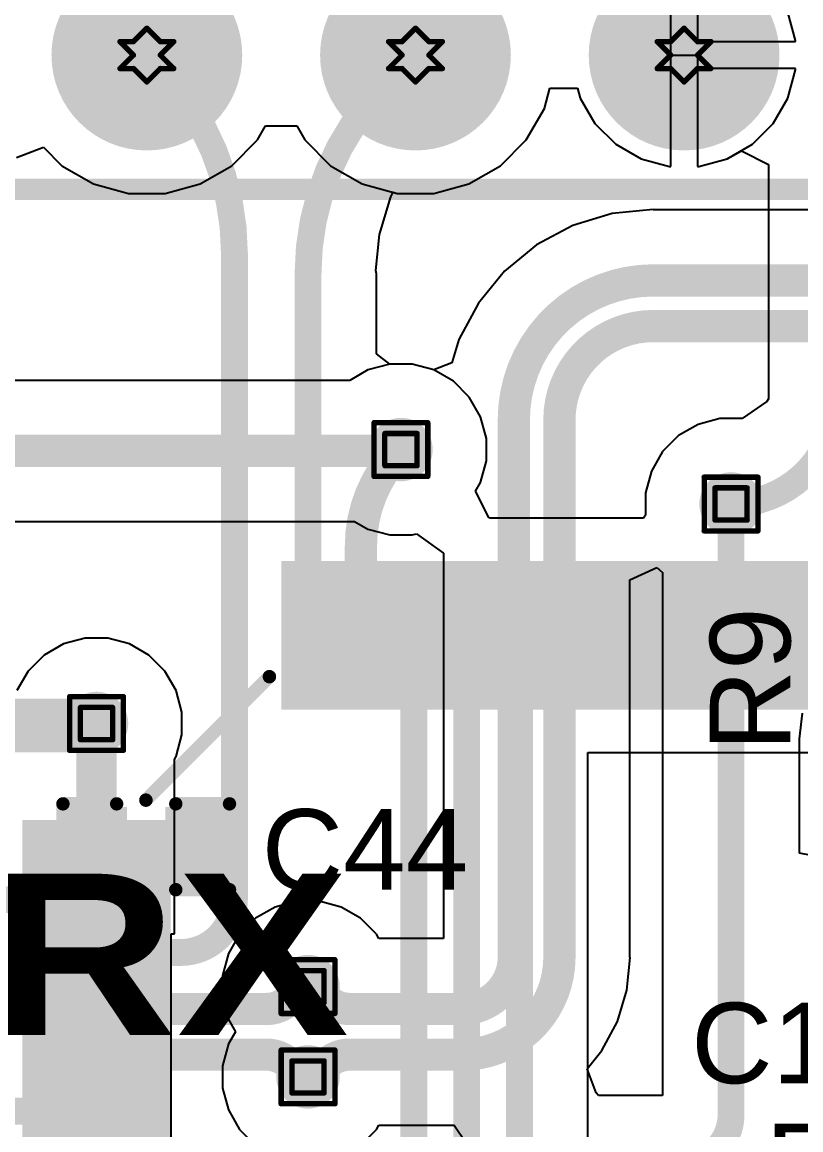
# Model space of a CAD drawing. Header units: inches. Extents: x 0 to 386, y 0 to 148.
# Drawn here: x 112.55 to 119.91, y 59.83 to 70.31 of the extents above; entities that cross this region are included whole.
import ezdxf

# ---------------------------------------------------------------- set-up
doc = ezdxf.new("R2010")
doc.units = ezdxf.units.IN
for name, color, linetype in [('Bottom Layer', 5, 'Continuous'), ('Bottom Overlay', 54, 'Continuous'), ('Bottom Paste', 16, 'Continuous'), ('Bottom Solder', 6, 'Continuous'), ('Drill Drawing', 1, 'Continuous'), ('Multi-Layer', 9, 'Continuous'), ('Pad Holes', 156, 'Continuous'), ('Top Layer', 1, 'Continuous'), ('Top Overlay', 2, 'Continuous'), ('Top Paste', 8, 'Continuous'), ('Top Solder', 216, 'Continuous'), ('Via Holes', 16, 'Continuous')]:
    doc.layers.add(name, color=color, linetype=linetype)
doc.styles.add('Arial', font='', dxfattribs={"height": 0.2})
doc.styles.add('Arial Black_Bold', font='', dxfattribs={"height": 0.2})
doc.styles.get('Arial').set_extended_font_data('Arial')
doc.styles.get('Arial Black_Bold').set_extended_font_data('Arial Black', bold=True)

# ---------------------------------------------------------------- blocks, each defined once
blk = doc.blocks.new('____0402_36')
at = {"layer": 'Top Layer'}
for points in [[(-0.699, -0.318), (-0.699, 0.318), (-0.241, 0.318), (-0.241, -0.318)], [(0.241, -0.318), (0.241, 0.318), (0.699, 0.318), (0.699, -0.318)]]:
    blk.add_hatch(color=1, dxfattribs=at).paths.add_polyline_path(points)
at = {"layer": 'Top Paste'}
for points in [[(-0.699, -0.318), (-0.699, 0.318), (-0.241, 0.318), (-0.241, -0.318)], [(0.241, -0.318), (0.241, 0.318), (0.699, 0.318), (0.699, -0.318)]]:
    blk.add_hatch(color=8, dxfattribs=at).paths.add_polyline_path(points)
at = {"layer": 'Top Solder'}
for points in [[(-0.758, -0.377), (-0.758, 0.377), (-0.181, 0.377), (-0.181, -0.377)], [(0.181, -0.377), (0.181, 0.377), (0.759, 0.377), (0.759, -0.377)]]:
    blk.add_hatch(color=216, dxfattribs=at).paths.add_polyline_path(points)
at = {"layer": 'Top Overlay', "const_width": 0.127}
for points in [[(-0.787, 0.406), (-0.279, 0.406)], [(-0.787, -0.406), (-0.787, 0.406)], [(0.279, 0.406), (0.787, 0.406)], [(0.787, -0.406), (0.787, 0.406)], [(-0.787, -0.406), (-0.279, -0.406)], [(0.279, -0.406), (0.787, -0.406)]]:
    blk.add_lwpolyline(points, dxfattribs=at)
at = {"layer": 'Top Overlay', "const_width": 0.0635}
for points in [[(-0.819, 0.406, 1), (-0.756, 0.406, 1)], [(-0.819, 0.406, 1), (-0.756, 0.406, 1)], [(-0.311, 0.406, 1), (-0.248, 0.406, 1)], [(0.248, 0.406, 1), (0.311, 0.406, 1)], [(0.756, 0.406, 1), (0.819, 0.406, 1)], [(0.756, 0.406, 1), (0.819, 0.406, 1)], [(-0.819, -0.406, 1), (-0.756, -0.406, 1)], [(-0.819, -0.406, 1), (-0.756, -0.406, 1)], [(-0.311, -0.406, 1), (-0.248, -0.406, 1)], [(0.248, -0.406, 1), (0.311, -0.406, 1)], [(0.756, -0.406, 1), (0.819, -0.406, 1)], [(0.756, -0.406, 1), (0.819, -0.406, 1)]]:
    blk.add_lwpolyline(points, format="xyb", close=True, dxfattribs=at)
blk = doc.blocks.new('64_LQFP__10_10__B_39')
at = {"layer": 'Bottom Layer'}
for points in [[(5.15, -1.1), (6.35, -1.1), (6.35, -1.4), (5.15, -1.4)], [(5.15, -1.6), (6.35, -1.6), (6.35, -1.9), (5.15, -1.9)], [(5.15, -2.1), (6.35, -2.1), (6.35, -2.4), (5.15, -2.4)], [(5.15, -2.6), (6.35, -2.6), (6.35, -2.9), (5.15, -2.9)], [(5.15, -3.1), (6.35, -3.1), (6.35, -3.4), (5.15, -3.4)], [(5.15, -3.6), (6.35, -3.6), (6.35, -3.9), (5.15, -3.9)], [(-0.9, -6.35), (-0.9, -5.15), (-0.6, -5.15), (-0.6, -6.35)], [(-0.4, -6.35), (-0.4, -5.15), (-0.1, -5.15), (-0.1, -6.35)], [(0.1, -6.35), (0.1, -5.15), (0.4, -5.15), (0.4, -6.35)], [(0.6, -6.35), (0.6, -5.15), (0.9, -5.15), (0.9, -6.35)], [(1.1, -6.35), (1.1, -5.15), (1.4, -5.15), (1.4, -6.35)], [(1.6, -6.35), (1.6, -5.15), (1.9, -5.15), (1.9, -6.35)], [(2.1, -6.35), (2.1, -5.15), (2.4, -5.15), (2.4, -6.35)], [(2.6, -6.35), (2.6, -5.15), (2.9, -5.15), (2.9, -6.35)], [(3.1, -6.35), (3.1, -5.15), (3.4, -5.15), (3.4, -6.35)], [(3.6, -6.35), (3.6, -5.15), (3.9, -5.15), (3.9, -6.35)]]:
    blk.add_hatch(color=5, dxfattribs=at).paths.add_polyline_path(points)
at = {"layer": 'Bottom Paste'}
for points in [[(5.15, -1.1), (6.35, -1.1), (6.35, -1.4), (5.15, -1.4)], [(5.15, -1.6), (6.35, -1.6), (6.35, -1.9), (5.15, -1.9)], [(5.15, -2.1), (6.35, -2.1), (6.35, -2.4), (5.15, -2.4)], [(5.15, -2.6), (6.35, -2.6), (6.35, -2.9), (5.15, -2.9)], [(5.15, -3.1), (6.35, -3.1), (6.35, -3.4), (5.15, -3.4)], [(5.15, -3.6), (6.35, -3.6), (6.35, -3.9), (5.15, -3.9)], [(-0.9, -6.35), (-0.9, -5.15), (-0.6, -5.15), (-0.6, -6.35)], [(-0.4, -6.35), (-0.4, -5.15), (-0.1, -5.15), (-0.1, -6.35)], [(0.1, -6.35), (0.1, -5.15), (0.4, -5.15), (0.4, -6.35)], [(0.6, -6.35), (0.6, -5.15), (0.9, -5.15), (0.9, -6.35)], [(1.1, -6.35), (1.1, -5.15), (1.4, -5.15), (1.4, -6.35)], [(1.6, -6.35), (1.6, -5.15), (1.9, -5.15), (1.9, -6.35)], [(2.1, -6.35), (2.1, -5.15), (2.4, -5.15), (2.4, -6.35)], [(2.6, -6.35), (2.6, -5.15), (2.9, -5.15), (2.9, -6.35)], [(3.1, -6.35), (3.1, -5.15), (3.4, -5.15), (3.4, -6.35)], [(3.6, -6.35), (3.6, -5.15), (3.9, -5.15), (3.9, -6.35)]]:
    blk.add_hatch(color=16, dxfattribs=at).paths.add_polyline_path(points)
at = {"layer": 'Bottom Solder'}
for points in [[(5.048, -0.998), (6.452, -0.998), (6.452, -1.502), (5.048, -1.502)], [(5.048, -1.498), (6.452, -1.498), (6.452, -2.002), (5.048, -2.002)], [(5.048, -1.998), (6.452, -1.998), (6.452, -2.502), (5.048, -2.502)], [(5.048, -2.498), (6.452, -2.498), (6.452, -3.002), (5.048, -3.002)], [(5.048, -2.998), (6.452, -2.998), (6.452, -3.502), (5.048, -3.502)], [(5.048, -3.498), (6.452, -3.498), (6.452, -4.002), (5.048, -4.002)], [(-1.002, -6.452), (-1.002, -5.048), (-0.498, -5.048), (-0.498, -6.452)], [(-0.502, -6.452), (-0.502, -5.048), (0.002, -5.048), (0.002, -6.452)], [(-0.002, -6.452), (-0.002, -5.048), (0.502, -5.048), (0.502, -6.452)], [(0.498, -6.452), (0.498, -5.048), (1.002, -5.048), (1.002, -6.452)], [(0.998, -6.452), (0.998, -5.048), (1.502, -5.048), (1.502, -6.452)], [(1.498, -6.452), (1.498, -5.048), (2.002, -5.048), (2.002, -6.452)], [(1.998, -6.452), (1.998, -5.048), (2.502, -5.048), (2.502, -6.452)], [(2.498, -6.452), (2.498, -5.048), (3.002, -5.048), (3.002, -6.452)], [(2.998, -6.452), (2.998, -5.048), (3.502, -5.048), (3.502, -6.452)], [(3.498, -6.452), (3.498, -5.048), (4.002, -5.048), (4.002, -6.452)]]:
    blk.add_hatch(color=6, dxfattribs=at).paths.add_polyline_path(points)
at = {"layer": 'Bottom Overlay', "const_width": 0.127}
blk.add_lwpolyline([(5.283, -4.191), (4.115, -5.359)], dxfattribs=at)
at = {"layer": 'Bottom Overlay', "const_width": 0.0635}
for points in [[(5.251, -4.191, 1), (5.315, -4.191, 1)], [(4.083, -5.359, 1), (4.147, -5.359, 1)]]:
    blk.add_lwpolyline(points, format="xyb", close=True, dxfattribs=at)
blk = doc.blocks.new('HDR1X4__77')
at = {"layer": 'Bottom Layer'}
blk.add_hatch(color=5, dxfattribs=at).paths.add_polyline_path([(-0.8, 0.8), (0.8, 0.8), (0.8, -0.8), (-0.8, -0.8)])
h = blk.add_hatch(color=5, dxfattribs=at)
edge = h.paths.add_edge_path()
edge.add_arc((2.54, 0), 0.8, 0, 360)
h = blk.add_hatch(color=5, dxfattribs=at)
edge = h.paths.add_edge_path()
edge.add_arc((5.08, 0), 0.8, 0, 360)
h = blk.add_hatch(color=5, dxfattribs=at)
edge = h.paths.add_edge_path()
edge.add_arc((7.62, 0), 0.8, 0, 360)
at = {"layer": 'Bottom Solder'}
blk.add_hatch(color=6, dxfattribs=at).paths.add_polyline_path([(-0.902, 0.902), (0.902, 0.902), (0.902, -0.902), (-0.902, -0.902)])
h = blk.add_hatch(color=6, dxfattribs=at)
edge = h.paths.add_edge_path()
edge.add_arc((2.54, 0), 0.902, 0, 360)
h = blk.add_hatch(color=6, dxfattribs=at)
edge = h.paths.add_edge_path()
edge.add_arc((5.08, 0), 0.902, 0, 360)
h = blk.add_hatch(color=6, dxfattribs=at)
edge = h.paths.add_edge_path()
edge.add_arc((7.62, 0), 0.902, 0, 360)
at = {"layer": 'Multi-Layer'}
blk.add_hatch(color=9, dxfattribs=at).paths.add_polyline_path([(-0.8, 0.8), (0.8, 0.8), (0.8, -0.8), (-0.8, -0.8)])
h = blk.add_hatch(color=9, dxfattribs=at)
edge = h.paths.add_edge_path()
edge.add_arc((2.54, 0), 0.8, 0, 360)
h = blk.add_hatch(color=9, dxfattribs=at)
edge = h.paths.add_edge_path()
edge.add_arc((5.08, 0), 0.8, 0, 360)
h = blk.add_hatch(color=9, dxfattribs=at)
edge = h.paths.add_edge_path()
edge.add_arc((7.62, 0), 0.8, 0, 360)
at = {"layer": 'Pad Holes'}
h = blk.add_hatch(color=7, dxfattribs=at)
edge = h.paths.add_edge_path()
edge.add_arc((0, 0), 0.475, 0, 360)
h = blk.add_hatch(color=7, dxfattribs=at)
edge = h.paths.add_edge_path()
edge.add_arc((2.54, 0), 0.475, 0, 360)
h = blk.add_hatch(color=7, dxfattribs=at)
edge = h.paths.add_edge_path()
edge.add_arc((5.08, 0), 0.475, 0, 360)
h = blk.add_hatch(color=7, dxfattribs=at)
edge = h.paths.add_edge_path()
edge.add_arc((7.62, 0), 0.475, 0, 360)
at = {"layer": 'Top Layer'}
blk.add_hatch(color=1, dxfattribs=at).paths.add_polyline_path([(-0.8, 0.8), (0.8, 0.8), (0.8, -0.8), (-0.8, -0.8)])
h = blk.add_hatch(color=1, dxfattribs=at)
edge = h.paths.add_edge_path()
edge.add_arc((2.54, 0), 0.8, 0, 360)
h = blk.add_hatch(color=1, dxfattribs=at)
edge = h.paths.add_edge_path()
edge.add_arc((5.08, 0), 0.8, 0, 360)
h = blk.add_hatch(color=1, dxfattribs=at)
edge = h.paths.add_edge_path()
edge.add_arc((7.62, 0), 0.8, 0, 360)
at = {"layer": 'Top Solder'}
blk.add_hatch(color=216, dxfattribs=at).paths.add_polyline_path([(-0.902, 0.902), (0.902, 0.902), (0.902, -0.902), (-0.902, -0.902)])
h = blk.add_hatch(color=216, dxfattribs=at)
edge = h.paths.add_edge_path()
edge.add_arc((2.54, 0), 0.902, 0, 360)
h = blk.add_hatch(color=216, dxfattribs=at)
edge = h.paths.add_edge_path()
edge.add_arc((5.08, 0), 0.902, 0, 360)
h = blk.add_hatch(color=216, dxfattribs=at)
edge = h.paths.add_edge_path()
edge.add_arc((7.62, 0), 0.902, 0, 360)
at = {"layer": 'Top Overlay', "const_width": 0.2}
for points in [[(-1.27, -1.27), (-1.27, 1.27)], [(-1.27, 1.27), (8.89, 1.27)], [(8.89, -1.27), (8.89, 1.27)], [(-1.27, -1.27), (8.89, -1.27)]]:
    blk.add_lwpolyline(points, dxfattribs=at)
at = {"layer": 'Top Overlay', "const_width": 0.1}
for points in [[(-1.32, 1.27, 1), (-1.22, 1.27, 1)], [(-1.32, 1.27, 1), (-1.22, 1.27, 1)], [(8.84, 1.27, 1), (8.94, 1.27, 1)], [(8.84, 1.27, 1), (8.94, 1.27, 1)], [(-1.32, -1.27, 1), (-1.22, -1.27, 1)], [(-1.32, -1.27, 1), (-1.22, -1.27, 1)], [(8.84, -1.27, 1), (8.94, -1.27, 1)], [(8.84, -1.27, 1), (8.94, -1.27, 1)]]:
    blk.add_lwpolyline(points, format="xyb", close=True, dxfattribs=at)

msp = doc.modelspace()

# ---------------------------------------------------------------- hatches: boundary and pattern name
at = {"layer": 'Bottom Layer'}
h = msp.add_hatch(color=5, dxfattribs=at)
edge = h.paths.add_edge_path()
edge.add_arc((116.129, 66.269), 0.3, 0, 360)
h = msp.add_hatch(color=5, dxfattribs=at)
edge = h.paths.add_edge_path()
edge.add_arc((119.25, 65.754), 0.3, 0, 360)
h = msp.add_hatch(color=5, dxfattribs=at)
edge = h.paths.add_edge_path()
edge.add_arc((113.25, 63.678), 0.3, 0, 360)
h = msp.add_hatch(color=5, dxfattribs=at)
edge = h.paths.add_edge_path()
edge.add_arc((115.25, 61.189), 0.3, 0, 360)
h = msp.add_hatch(color=5, dxfattribs=at)
edge = h.paths.add_edge_path()
edge.add_arc((115.25, 60.335), 0.3, 0, 360)
at = {"layer": 'Top Layer'}
h = msp.add_hatch(color=1, dxfattribs=at)
edge = h.paths.add_edge_path()
edge.add_arc((116.129, 66.269), 0.3, 0, 360)
h = msp.add_hatch(color=1, dxfattribs=at)
edge = h.paths.add_edge_path()
edge.add_arc((119.25, 65.754), 0.3, 0, 360)
h = msp.add_hatch(color=1, dxfattribs=at)
edge = h.paths.add_edge_path()
edge.add_arc((113.25, 63.678), 0.3, 0, 360)
h = msp.add_hatch(color=1, dxfattribs=at)
edge = h.paths.add_edge_path()
edge.add_arc((115.25, 61.189), 0.3, 0, 360)
h = msp.add_hatch(color=1, dxfattribs=at)
edge = h.paths.add_edge_path()
edge.add_arc((115.25, 60.335), 0.3, 0, 360)
at = {"layer": 'Via Holes'}
h = msp.add_hatch(color=7, dxfattribs=at)
edge = h.paths.add_edge_path()
edge.add_arc((116.129, 66.269), 0.15, 0, 360)
h = msp.add_hatch(color=7, dxfattribs=at)
edge = h.paths.add_edge_path()
edge.add_arc((119.25, 65.754), 0.15, 0, 360)
h = msp.add_hatch(color=7, dxfattribs=at)
edge = h.paths.add_edge_path()
edge.add_arc((113.25, 63.678), 0.15, 0, 360)
h = msp.add_hatch(color=7, dxfattribs=at)
edge = h.paths.add_edge_path()
edge.add_arc((115.25, 61.189), 0.15, 0, 360)
h = msp.add_hatch(color=7, dxfattribs=at)
edge = h.paths.add_edge_path()
edge.add_arc((115.25, 60.335), 0.15, 0, 360)

# ---------------------------------------------------------------- linework, layer by layer
at = {"layer": 'Bottom Layer'}
for p, q in [((118.679, 68.946), (118.679, 70)), ((118.679, 70), (118.933, 70)), ((118.933, 70), (118.933, 68.946)), ((117.485, 69.495), (117.536, 69.686)), ((117.536, 69.686), (117.799, 69.686)), ((117.799, 69.686), (117.824, 69.593)), ((117.824, 69.593), (117.963, 69.353)), ((117.313, 69.197), (117.485, 69.495)), ((117.963, 69.353), (118.159, 69.157)), ((117.069, 68.953), (117.313, 69.197)), ((118.159, 69.157), (118.399, 69.018)), ((119.213, 69.018), (119.349, 69.096)), ((119.349, 69.096), (119.603, 68.966)), ((116.771, 68.781), (117.069, 68.953)), ((118.399, 69.018), (118.667, 68.946)), ((118.667, 68.946), (118.679, 68.946)), ((118.933, 68.946), (118.945, 68.946)), ((118.945, 68.946), (119.213, 69.018)), ((119.603, 68.966), (119.603, 66.754)), ((116.438, 68.692), (116.771, 68.781)), ((115.925, 68.303), (116.033, 68.66)), ((116.033, 68.66), (116.056, 68.702)), ((116.056, 68.702), (116.094, 68.692)), ((116.094, 68.692), (116.438, 68.692)), ((115.891, 67.962), (115.925, 68.303)), ((115.897, 67.932), (115.891, 67.962)), ((115.897, 67.173), (115.897, 67.932)), ((116.022, 67.077), (115.897, 67.173)), ((116.235, 67.077), (116.022, 67.077)), ((116.441, 67.022), (116.235, 67.077)), ((116.625, 66.915), (116.441, 67.022)), ((116.775, 66.765), (116.625, 66.915)), ((116.882, 66.58), (116.775, 66.765)), ((119.604, 66.748), (119.588, 66.725)), ((119.603, 66.754), (119.604, 66.748)), ((119.588, 66.725), (119.356, 66.562)), ((116.937, 66.375), (116.882, 66.58)), ((119.144, 66.562), (118.938, 66.507)), ((119.356, 66.562), (119.144, 66.562)), ((118.938, 66.507), (118.754, 66.401)), ((116.937, 66.162), (116.937, 66.375)), ((118.754, 66.401), (118.603, 66.25)), ((118.603, 66.25), (118.497, 66.066)), ((116.882, 65.957), (116.937, 66.162)), ((118.497, 66.066), (118.442, 65.861)), ((116.834, 65.874), (116.882, 65.957)), ((116.959, 65.625), (116.834, 65.874)), ((118.442, 65.861), (118.442, 65.648)), ((116.966, 65.62), (116.959, 65.625)), ((118.421, 65.62), (116.966, 65.62)), ((118.442, 65.648), (118.421, 65.62)), ((117.897, 59.319), (117.897, 63.404)), ((117.897, 63.404), (123.408, 63.404))]:
    msp.add_line(p, q, dxfattribs=at)
for points, const_width in [([(113.726, 70), (113.81, 69.916)], 0.254), ([(115.994, 69.728), (116.266, 70)], 0.254), ([(114.554, 62.02), (114.554, 68.12)], 0.254), ([(115.25, 64.512), (115.25, 67.932)], 0.254), ([(115.75, 64.512), (115.75, 65.354)], 0.305), ([(116.25, 57.456), (116.25, 64.512)], 0.254), ([(116.75, 58.274), (116.75, 64.512)], 0.254), ([(117.25, 59.124), (117.25, 64.512)], 0.254), ([(111.973, 63.66), (113.232, 63.66)], 0.508), ([(113.232, 63.66), (113.25, 63.678)], 0.508), ([(113.25, 62.512), (113.25, 63.678)], 0.254), ([(111.721, 62.012), (113.25, 62.012)], 0.254), ([(113.25, 61.512), (114.046, 61.512)], 0.254), ([(115.038, 61.036), (115.25, 61.189)], 0.305), ([(113.25, 61.012), (113.252, 61.011)], 0.305), ([(113.39, 60.978), (114.859, 60.978)], 0.305), ([(113.39, 60.978), (113.39, 60.978)], 0.305), ([(113.25, 60.512), (113.252, 60.513)], 0.305), ([(113.392, 60.546), (114.859, 60.546)], 0.305), ([(113.392, 60.546), (113.392, 60.546)], 0.305), ([(115.038, 60.488), (115.25, 60.335)], 0.305), ([(112.13, 60.012), (113.25, 60.012)], 0.254)]:
    msp.add_lwpolyline(points, dxfattribs=dict(at, const_width=const_width))
for points, const_width in [([(113.662, 70, 1), (113.789, 70, 1)], 0.127), ([(116.202, 70, 1), (116.329, 70, 1)], 0.127), ([(113.747, 69.916, 1), (113.874, 69.916, 1)], 0.127), ([(113.747, 69.916, 1), (113.874, 69.916, 1)], 0.127), ([(115.93, 69.728, 1), (116.057, 69.728, 1)], 0.127), ([(115.93, 69.728, 1), (116.057, 69.728, 1)], 0.127), ([(114.49, 68.12, 1), (114.618, 68.12, 1)], 0.127), ([(114.49, 68.12, 1), (114.618, 68.12, 1)], 0.127), ([(115.186, 67.932, 1), (115.313, 67.932, 1)], 0.127), ([(115.186, 67.932, 1), (115.313, 67.932, 1)], 0.127), ([(116.053, 66.269, 1), (116.205, 66.269, 1)], 0.152), ([(115.825, 65.961, 1), (115.978, 65.961, 1)], 0.152), ([(115.825, 65.961, 1), (115.978, 65.961, 1)], 0.152), ([(119.186, 65.754, 1), (119.313, 65.754, 1)], 0.127), ([(115.674, 65.354, 1), (115.826, 65.354, 1)], 0.152), ([(115.674, 65.354, 1), (115.826, 65.354, 1)], 0.152), ([(115.674, 64.512, 1), (115.826, 64.512, 1)], 0.152), ([(115.186, 64.512, 1), (115.313, 64.512, 1)], 0.127), ([(116.186, 64.512, 1), (116.313, 64.512, 1)], 0.127), ([(116.686, 64.512, 1), (116.813, 64.512, 1)], 0.127), ([(117.186, 64.512, 1), (117.313, 64.512, 1)], 0.127), ([(113.105, 63.66, 1), (113.359, 63.66, 1)], 0.254), ([(113.105, 63.66, 1), (113.359, 63.66, 1)], 0.254), ([(113.123, 63.678, 1), (113.377, 63.678, 1)], 0.254), ([(113.186, 63.678, 1), (113.313, 63.678, 1)], 0.127), ([(113.186, 62.512, 1), (113.313, 62.512, 1)], 0.127), ([(113.186, 62.012, 1), (113.313, 62.012, 1)], 0.127), ([(114.49, 62.02, 1), (114.618, 62.02, 1)], 0.127), ([(114.49, 62.02, 1), (114.618, 62.02, 1)], 0.127), ([(113.186, 61.512, 1), (113.313, 61.512, 1)], 0.127), ([(113.983, 61.512, 1), (114.109, 61.512, 1)], 0.127), ([(113.983, 61.512, 1), (114.109, 61.512, 1)], 0.127), ([(115.174, 61.189, 1), (115.326, 61.189, 1)], 0.152), ([(114.962, 61.036, 1), (115.114, 61.036, 1)], 0.152), ([(114.962, 61.036, 1), (115.114, 61.036, 1)], 0.152), ([(113.174, 61.012, 1), (113.326, 61.012, 1)], 0.152), ([(113.176, 61.011, 1), (113.328, 61.011, 1)], 0.152), ([(113.176, 61.011, 1), (113.328, 61.011, 1)], 0.152), ([(113.314, 60.978, 1), (113.466, 60.978, 1)], 0.152), ([(113.314, 60.978, 1), (113.466, 60.978, 1)], 0.152), ([(113.314, 60.978, 1), (113.466, 60.978, 1)], 0.152), ([(113.314, 60.978, 1), (113.466, 60.978, 1)], 0.152), ([(114.783, 60.978, 1), (114.936, 60.978, 1)], 0.152), ([(114.783, 60.978, 1), (114.936, 60.978, 1)], 0.152), ([(113.174, 60.512, 1), (113.326, 60.512, 1)], 0.152), ([(113.176, 60.513, 1), (113.329, 60.513, 1)], 0.152), ([(113.176, 60.513, 1), (113.329, 60.513, 1)], 0.152), ([(113.314, 60.546, 1), (113.466, 60.546, 1)], 0.152), ([(113.314, 60.546, 1), (113.466, 60.546, 1)], 0.152), ([(113.316, 60.546, 1), (113.468, 60.546, 1)], 0.152), ([(113.316, 60.546, 1), (113.468, 60.546, 1)], 0.152), ([(113.316, 60.546, 1), (113.468, 60.546, 1)], 0.152), ([(113.316, 60.546, 1), (113.468, 60.546, 1)], 0.152), ([(114.783, 60.546, 1), (114.936, 60.546, 1)], 0.152), ([(114.783, 60.546, 1), (114.936, 60.546, 1)], 0.152), ([(114.962, 60.488, 1), (115.114, 60.488, 1)], 0.152), ([(114.962, 60.488, 1), (115.114, 60.488, 1)], 0.152), ([(115.174, 60.335, 1), (115.326, 60.335, 1)], 0.152), ([(113.186, 60.012, 1), (113.313, 60.012, 1)], 0.127)]:
    msp.add_lwpolyline(points, format="xyb", close=True, dxfattribs=dict(at, const_width=const_width))
for points, const_width in [([(113.81, 69.916, -0.198912), (114.554, 68.12)], 0.254), ([(115.25, 67.932, -0.198912), (115.994, 69.728)], 0.254), ([(120.25, 66.754, -0.414214), (119.25, 65.754)], 0.254), ([(115.901, 65.961, -0.074294), (116.129, 66.269)], 0.305), ([(115.75, 65.354, -0.122803), (115.901, 65.961)], 0.305), ([(114.554, 62.02, -0.414214), (114.046, 61.512)], 0.254), ([(115.038, 61.036, -0.157848), (114.859, 60.978)], 0.305), ([(113.39, 60.978, -0.117886), (113.252, 61.011)], 0.305), ([(113.252, 60.513, -0.117676), (113.39, 60.546)], 0.305), ([(113.392, 60.546, -0.001215), (113.39, 60.546)], 0.305), ([(114.859, 60.546, -0.157849), (115.038, 60.488)], 0.305)]:
    msp.add_lwpolyline(points, format="xyb", dxfattribs=dict(at, const_width=const_width))
at = {"layer": 'Drill Drawing', "const_width": 0.0508}
for points in [[(113.599, 70.127), (113.726, 70.254)], [(113.726, 70.254), (113.853, 70.127)], [(116.139, 70.127), (116.266, 70.254)], [(116.266, 70.254), (116.393, 70.127)], [(118.679, 70.127), (118.806, 70.254)], [(118.806, 70.254), (118.933, 70.127)], [(113.472, 70.127), (113.599, 70)], [(113.472, 70.127), (113.599, 70.127)], [(113.853, 70.127), (113.98, 70.127)], [(113.853, 70), (113.98, 70.127)], [(116.012, 70.127), (116.139, 70)], [(116.012, 70.127), (116.139, 70.127)], [(116.393, 70.127), (116.52, 70.127)], [(116.393, 70), (116.52, 70.127)], [(118.552, 70.127), (118.679, 70)], [(118.552, 70.127), (118.679, 70.127)], [(118.933, 70.127), (119.06, 70.127)], [(118.933, 70), (119.06, 70.127)], [(113.472, 69.873), (113.599, 70)], [(113.853, 70), (113.98, 69.873)], [(116.012, 69.873), (116.139, 70)], [(116.393, 70), (116.52, 69.873)], [(118.552, 69.873), (118.679, 70)], [(118.933, 70), (119.06, 69.873)], [(113.472, 69.873), (113.599, 69.873)], [(113.599, 69.873), (113.726, 69.746)], [(113.726, 69.746), (113.853, 69.873)], [(113.853, 69.873), (113.98, 69.873)], [(116.012, 69.873), (116.139, 69.873)], [(116.139, 69.873), (116.266, 69.746)], [(116.266, 69.746), (116.393, 69.873)], [(116.393, 69.873), (116.52, 69.873)], [(118.552, 69.873), (118.679, 69.873)], [(118.679, 69.873), (118.806, 69.746)], [(118.806, 69.746), (118.933, 69.873)], [(118.933, 69.873), (119.06, 69.873)], [(115.875, 66.523), (116.383, 66.523)], [(115.875, 66.015), (115.875, 66.523)], [(116.383, 66.015), (116.383, 66.523)], [(115.976, 66.421), (116.281, 66.421)], [(115.976, 66.116), (115.976, 66.421)], [(116.281, 66.116), (116.281, 66.421)], [(115.976, 66.116), (116.281, 66.116)], [(115.875, 66.015), (116.383, 66.015)], [(118.996, 66.008), (119.504, 66.008)], [(118.996, 65.5), (118.996, 66.008)], [(119.504, 65.5), (119.504, 66.008)], [(119.098, 65.907), (119.402, 65.907)], [(119.098, 65.602), (119.098, 65.907)], [(119.402, 65.602), (119.402, 65.907)], [(119.098, 65.602), (119.402, 65.602)], [(118.996, 65.5), (119.504, 65.5)], [(112.996, 63.932), (113.504, 63.932)], [(112.996, 63.424), (112.996, 63.932)], [(113.504, 63.424), (113.504, 63.932)], [(113.098, 63.83), (113.402, 63.83)], [(113.098, 63.525), (113.098, 63.83)], [(113.402, 63.525), (113.402, 63.83)], [(113.098, 63.525), (113.402, 63.525)], [(112.996, 63.424), (113.504, 63.424)], [(114.996, 61.443), (115.504, 61.443)], [(114.996, 60.935), (114.996, 61.443)], [(115.504, 60.935), (115.504, 61.443)], [(115.098, 61.341), (115.402, 61.341)], [(115.098, 61.037), (115.098, 61.341)], [(115.402, 61.037), (115.402, 61.341)], [(115.098, 61.037), (115.402, 61.037)], [(114.996, 60.935), (115.504, 60.935)], [(114.996, 60.589), (115.504, 60.589)], [(114.996, 60.081), (114.996, 60.589)], [(115.504, 60.081), (115.504, 60.589)], [(115.098, 60.487), (115.402, 60.487)], [(115.098, 60.183), (115.098, 60.487)], [(115.402, 60.183), (115.402, 60.487)], [(115.098, 60.183), (115.402, 60.183)], [(114.996, 60.081), (115.504, 60.081)]]:
    msp.add_lwpolyline(points, dxfattribs=at)
at = {"layer": 'Drill Drawing', "const_width": 0.0254}
for points in [[(113.713, 70.254, 1), (113.739, 70.254, 1)], [(113.713, 70.254, 1), (113.739, 70.254, 1)], [(116.253, 70.254, 1), (116.279, 70.254, 1)], [(116.253, 70.254, 1), (116.279, 70.254, 1)], [(118.793, 70.254, 1), (118.819, 70.254, 1)], [(118.793, 70.254, 1), (118.819, 70.254, 1)], [(113.459, 70.127, 1), (113.485, 70.127, 1)], [(113.459, 70.127, 1), (113.485, 70.127, 1)], [(113.586, 70.127, 1), (113.612, 70.127, 1)], [(113.586, 70.127, 1), (113.612, 70.127, 1)], [(113.84, 70.127, 1), (113.866, 70.127, 1)], [(113.84, 70.127, 1), (113.866, 70.127, 1)], [(113.967, 70.127, 1), (113.993, 70.127, 1)], [(113.967, 70.127, 1), (113.993, 70.127, 1)], [(115.999, 70.127, 1), (116.025, 70.127, 1)], [(115.999, 70.127, 1), (116.025, 70.127, 1)], [(116.126, 70.127, 1), (116.152, 70.127, 1)], [(116.126, 70.127, 1), (116.152, 70.127, 1)], [(116.38, 70.127, 1), (116.406, 70.127, 1)], [(116.38, 70.127, 1), (116.406, 70.127, 1)], [(116.507, 70.127, 1), (116.533, 70.127, 1)], [(116.507, 70.127, 1), (116.533, 70.127, 1)], [(118.539, 70.127, 1), (118.565, 70.127, 1)], [(118.539, 70.127, 1), (118.565, 70.127, 1)], [(118.666, 70.127, 1), (118.692, 70.127, 1)], [(118.666, 70.127, 1), (118.692, 70.127, 1)], [(118.92, 70.127, 1), (118.946, 70.127, 1)], [(118.92, 70.127, 1), (118.946, 70.127, 1)], [(119.047, 70.127, 1), (119.073, 70.127, 1)], [(119.047, 70.127, 1), (119.073, 70.127, 1)], [(113.586, 70, 1), (113.612, 70, 1)], [(113.586, 70, 1), (113.612, 70, 1)], [(113.84, 70, 1), (113.866, 70, 1)], [(113.84, 70, 1), (113.866, 70, 1)], [(116.126, 70, 1), (116.152, 70, 1)], [(116.126, 70, 1), (116.152, 70, 1)], [(116.38, 70, 1), (116.406, 70, 1)], [(116.38, 70, 1), (116.406, 70, 1)], [(118.666, 70, 1), (118.692, 70, 1)], [(118.666, 70, 1), (118.692, 70, 1)], [(118.92, 70, 1), (118.946, 70, 1)], [(118.92, 70, 1), (118.946, 70, 1)], [(113.459, 69.873, 1), (113.485, 69.873, 1)], [(113.459, 69.873, 1), (113.485, 69.873, 1)], [(113.586, 69.873, 1), (113.612, 69.873, 1)], [(113.586, 69.873, 1), (113.612, 69.873, 1)], [(113.84, 69.873, 1), (113.866, 69.873, 1)], [(113.84, 69.873, 1), (113.866, 69.873, 1)], [(113.967, 69.873, 1), (113.993, 69.873, 1)], [(113.967, 69.873, 1), (113.993, 69.873, 1)], [(115.999, 69.873, 1), (116.025, 69.873, 1)], [(115.999, 69.873, 1), (116.025, 69.873, 1)], [(116.126, 69.873, 1), (116.152, 69.873, 1)], [(116.126, 69.873, 1), (116.152, 69.873, 1)], [(116.38, 69.873, 1), (116.406, 69.873, 1)], [(116.38, 69.873, 1), (116.406, 69.873, 1)], [(116.507, 69.873, 1), (116.533, 69.873, 1)], [(116.507, 69.873, 1), (116.533, 69.873, 1)], [(118.539, 69.873, 1), (118.565, 69.873, 1)], [(118.539, 69.873, 1), (118.565, 69.873, 1)], [(118.666, 69.873, 1), (118.692, 69.873, 1)], [(118.666, 69.873, 1), (118.692, 69.873, 1)], [(118.92, 69.873, 1), (118.946, 69.873, 1)], [(118.92, 69.873, 1), (118.946, 69.873, 1)], [(119.047, 69.873, 1), (119.073, 69.873, 1)], [(119.047, 69.873, 1), (119.073, 69.873, 1)], [(113.713, 69.746, 1), (113.739, 69.746, 1)], [(113.713, 69.746, 1), (113.739, 69.746, 1)], [(116.253, 69.746, 1), (116.279, 69.746, 1)], [(116.253, 69.746, 1), (116.279, 69.746, 1)], [(118.793, 69.746, 1), (118.819, 69.746, 1)], [(118.793, 69.746, 1), (118.819, 69.746, 1)], [(115.862, 66.523, 1), (115.888, 66.523, 1)], [(115.862, 66.523, 1), (115.888, 66.523, 1)], [(116.37, 66.523, 1), (116.395, 66.523, 1)], [(116.37, 66.523, 1), (116.395, 66.523, 1)], [(115.964, 66.421, 1), (115.989, 66.421, 1)], [(115.964, 66.421, 1), (115.989, 66.421, 1)], [(116.269, 66.421, 1), (116.294, 66.421, 1)], [(116.269, 66.421, 1), (116.294, 66.421, 1)], [(115.964, 66.116, 1), (115.989, 66.116, 1)], [(115.964, 66.116, 1), (115.989, 66.116, 1)], [(116.269, 66.116, 1), (116.294, 66.116, 1)], [(116.269, 66.116, 1), (116.294, 66.116, 1)], [(115.862, 66.015, 1), (115.888, 66.015, 1)], [(115.862, 66.015, 1), (115.888, 66.015, 1)], [(116.37, 66.015, 1), (116.395, 66.015, 1)], [(116.37, 66.015, 1), (116.395, 66.015, 1)], [(118.983, 66.008, 1), (119.009, 66.008, 1)], [(118.983, 66.008, 1), (119.009, 66.008, 1)], [(119.491, 66.008, 1), (119.517, 66.008, 1)], [(119.491, 66.008, 1), (119.517, 66.008, 1)], [(119.085, 65.907, 1), (119.11, 65.907, 1)], [(119.085, 65.907, 1), (119.11, 65.907, 1)], [(119.39, 65.907, 1), (119.415, 65.907, 1)], [(119.39, 65.907, 1), (119.415, 65.907, 1)], [(119.085, 65.602, 1), (119.11, 65.602, 1)], [(119.085, 65.602, 1), (119.11, 65.602, 1)], [(119.39, 65.602, 1), (119.415, 65.602, 1)], [(119.39, 65.602, 1), (119.415, 65.602, 1)], [(118.983, 65.5, 1), (119.009, 65.5, 1)], [(118.983, 65.5, 1), (119.009, 65.5, 1)], [(119.491, 65.5, 1), (119.517, 65.5, 1)], [(119.491, 65.5, 1), (119.517, 65.5, 1)], [(112.983, 63.932, 1), (113.009, 63.932, 1)], [(112.983, 63.932, 1), (113.009, 63.932, 1)], [(113.491, 63.932, 1), (113.517, 63.932, 1)], [(113.491, 63.932, 1), (113.517, 63.932, 1)], [(113.085, 63.83, 1), (113.11, 63.83, 1)], [(113.085, 63.83, 1), (113.11, 63.83, 1)], [(113.39, 63.83, 1), (113.415, 63.83, 1)], [(113.39, 63.83, 1), (113.415, 63.83, 1)], [(113.085, 63.525, 1), (113.11, 63.525, 1)], [(113.085, 63.525, 1), (113.11, 63.525, 1)], [(113.39, 63.525, 1), (113.415, 63.525, 1)], [(113.39, 63.525, 1), (113.415, 63.525, 1)], [(112.983, 63.424, 1), (113.009, 63.424, 1)], [(112.983, 63.424, 1), (113.009, 63.424, 1)], [(113.491, 63.424, 1), (113.517, 63.424, 1)], [(113.491, 63.424, 1), (113.517, 63.424, 1)], [(114.983, 61.443, 1), (115.009, 61.443, 1)], [(114.983, 61.443, 1), (115.009, 61.443, 1)], [(115.491, 61.443, 1), (115.517, 61.443, 1)], [(115.491, 61.443, 1), (115.517, 61.443, 1)], [(115.085, 61.341, 1), (115.11, 61.341, 1)], [(115.085, 61.341, 1), (115.11, 61.341, 1)], [(115.39, 61.341, 1), (115.415, 61.341, 1)], [(115.39, 61.341, 1), (115.415, 61.341, 1)], [(115.085, 61.037, 1), (115.11, 61.037, 1)], [(115.085, 61.037, 1), (115.11, 61.037, 1)], [(115.39, 61.037, 1), (115.415, 61.037, 1)], [(115.39, 61.037, 1), (115.415, 61.037, 1)], [(114.983, 60.935, 1), (115.009, 60.935, 1)], [(114.983, 60.935, 1), (115.009, 60.935, 1)], [(115.491, 60.935, 1), (115.517, 60.935, 1)], [(115.491, 60.935, 1), (115.517, 60.935, 1)], [(114.983, 60.589, 1), (115.009, 60.589, 1)], [(114.983, 60.589, 1), (115.009, 60.589, 1)], [(115.491, 60.589, 1), (115.517, 60.589, 1)], [(115.491, 60.589, 1), (115.517, 60.589, 1)], [(115.085, 60.487, 1), (115.11, 60.487, 1)], [(115.085, 60.487, 1), (115.11, 60.487, 1)], [(115.39, 60.487, 1), (115.415, 60.487, 1)], [(115.39, 60.487, 1), (115.415, 60.487, 1)], [(115.085, 60.183, 1), (115.11, 60.183, 1)], [(115.085, 60.183, 1), (115.11, 60.183, 1)], [(115.39, 60.183, 1), (115.415, 60.183, 1)], [(115.39, 60.183, 1), (115.415, 60.183, 1)], [(114.983, 60.081, 1), (115.009, 60.081, 1)], [(114.983, 60.081, 1), (115.009, 60.081, 1)], [(115.491, 60.081, 1), (115.517, 60.081, 1)], [(115.491, 60.081, 1), (115.517, 60.081, 1)]]:
    msp.add_lwpolyline(points, format="xyb", close=True, dxfattribs=at)
at = {"layer": 'Top Layer'}
for p, q in [((118.679, 70), (118.679, 71.054)), ((118.933, 71.054), (118.933, 70.127)), ((119.86, 70.139), (119.788, 70.407)), ((118.933, 70.127), (119.86, 70.127)), ((119.86, 70.127), (119.86, 70.139)), ((118.679, 68.946), (118.679, 70)), ((119.86, 69.873), (118.933, 69.873)), ((118.933, 69.873), (118.933, 68.946)), ((119.788, 69.593), (119.86, 69.861)), ((119.86, 69.861), (119.86, 69.873)), ((117.485, 69.495), (117.536, 69.686)), ((117.536, 69.686), (117.799, 69.686)), ((117.799, 69.686), (117.824, 69.593)), ((117.824, 69.593), (117.963, 69.353)), ((119.649, 69.353), (119.788, 69.593)), ((117.313, 69.197), (117.485, 69.495)), ((114.773, 69.197), (114.849, 69.33)), ((114.849, 69.33), (115.143, 69.33)), ((115.143, 69.33), (115.219, 69.197)), ((117.963, 69.353), (118.159, 69.157)), ((119.453, 69.157), (119.649, 69.353)), ((114.529, 68.953), (114.773, 69.197)), ((115.219, 69.197), (115.463, 68.953)), ((117.069, 68.953), (117.313, 69.197)), ((118.159, 69.157), (118.399, 69.018)), ((119.213, 69.018), (119.453, 69.157)), ((112.494, 69.031), (112.748, 69.128)), ((112.748, 69.128), (112.923, 68.953)), ((112.923, 68.953), (113.221, 68.781)), ((114.231, 68.781), (114.529, 68.953)), ((115.463, 68.953), (115.761, 68.781)), ((116.771, 68.781), (117.069, 68.953)), ((118.399, 69.018), (118.667, 68.946)), ((118.667, 68.946), (118.679, 68.946)), ((118.933, 68.946), (118.945, 68.946)), ((118.945, 68.946), (119.213, 69.018)), ((113.221, 68.781), (113.554, 68.692)), ((113.898, 68.692), (114.231, 68.781)), ((115.761, 68.781), (116.094, 68.692)), ((116.438, 68.692), (116.771, 68.781)), ((113.554, 68.692), (113.898, 68.692)), ((116.094, 68.692), (116.438, 68.692)), ((118.514, 68.539), (118.126, 68.501)), ((118.514, 68.535), (118.514, 68.539)), ((126.543, 68.535), (118.514, 68.535)), ((118.126, 68.501), (117.753, 68.387)), ((117.753, 68.387), (117.409, 68.204)), ((117.409, 68.204), (117.108, 67.956)), ((117.108, 67.956), (116.861, 67.655)), ((116.861, 67.655), (116.677, 67.311)), ((116.677, 67.311), (116.609, 67.088)), ((116.022, 67.077), (115.817, 67.022)), ((116.235, 67.077), (116.022, 67.077)), ((116.441, 67.022), (116.235, 67.077)), ((116.609, 67.088), (116.441, 67.022)), ((115.817, 67.022), (115.645, 66.922)), ((115.645, 66.922), (71.57, 66.922)), ((71.57, 65.59), (115.689, 65.59)), ((115.689, 65.59), (115.817, 65.516)), ((115.817, 65.516), (116.022, 65.461)), ((116.022, 65.461), (116.235, 65.461)), ((116.235, 65.461), (116.275, 65.471)), ((116.275, 65.471), (116.53, 65.288)), ((116.53, 65.288), (116.53, 61.644)), ((118.293, 65.037), (118.547, 65.154)), ((118.547, 65.154), (118.603, 65.107)), ((118.603, 65.107), (118.603, 60.159)), ((118.293, 61.466), (118.293, 65.037)), ((113.144, 64.486), (112.938, 64.431)), ((113.356, 64.486), (113.144, 64.486)), ((113.562, 64.431), (113.356, 64.486)), ((112.938, 64.431), (112.754, 64.324)), ((113.746, 64.324), (113.562, 64.431)), ((112.754, 64.324), (112.603, 64.174)), ((113.897, 64.174), (113.746, 64.324)), ((112.603, 64.174), (112.497, 63.99)), ((114.003, 63.99), (113.897, 64.174)), ((114.058, 63.784), (114.003, 63.99)), ((114.058, 63.571), (114.058, 63.784)), ((119.897, 63.533), (119.924, 63.775)), ((114.003, 63.366), (114.058, 63.571)), ((119.897, 62.451), (119.897, 63.533)), ((113.987, 63.338), (114.003, 63.366)), ((113.987, 61.687), (113.987, 63.338)), ((113.987, 63.338), (113.987, 63.338)), ((113.987, 63.338), (113.987, 63.338)), ((113.987, 63.338), (113.987, 63.338)), ((120.141, 62.403), (119.897, 62.451)), ((114.938, 61.942), (114.754, 61.836)), ((115.144, 61.997), (114.938, 61.942)), ((115.356, 61.997), (115.144, 61.997)), ((115.562, 61.942), (115.356, 61.997)), ((115.746, 61.836), (115.562, 61.942)), ((114.754, 61.836), (114.603, 61.685)), ((115.897, 61.685), (115.746, 61.836)), ((113.955, 59.425), (113.955, 61.687)), ((113.955, 61.687), (113.987, 61.687)), ((114.603, 61.685), (114.497, 61.501)), ((115.92, 61.644), (115.897, 61.685)), ((116.53, 61.644), (115.92, 61.644)), ((114.497, 61.501), (114.442, 61.295)), ((118.265, 61.156), (118.295, 61.466)), ((118.295, 61.466), (118.293, 61.466)), ((114.442, 61.295), (114.442, 61.083)), ((114.442, 61.083), (114.497, 60.877)), ((118.175, 60.858), (118.265, 61.156)), ((114.497, 60.877), (114.564, 60.762)), ((118.028, 60.584), (118.175, 60.858)), ((114.564, 60.762), (114.497, 60.647)), ((114.497, 60.647), (114.442, 60.441)), ((117.888, 60.413), (118.028, 60.584)), ((114.442, 60.441), (114.442, 60.229)), ((117.975, 60.185), (117.888, 60.413)), ((114.442, 60.229), (114.497, 60.023)), ((117.998, 60.159), (117.975, 60.185)), ((118.603, 60.159), (117.998, 60.159)), ((114.497, 60.023), (114.603, 59.839)), ((114.603, 59.839), (114.754, 59.688)), ((115.746, 59.688), (115.897, 59.839)), ((115.897, 59.839), (115.92, 59.88)), ((115.92, 59.88), (116.632, 59.88)), ((116.632, 59.88), (116.741, 59.716))]:
    msp.add_line(p, q, dxfattribs=at)
for points, const_width in [([(117.196, 66.55, -0.414214), (118.514, 67.869)], 0.305), ([(117.627, 66.55, -0.414214), (118.514, 67.437)], 0.305), ([(117.196, 61.468, -0.414214), (116.705, 60.978)], 0.305), ([(117.627, 61.466, -0.414214), (116.708, 60.546)], 0.305), ([(115.641, 60.978, -0.157851), (115.462, 61.036)], 0.305), ([(115.641, 60.978, -0.000856), (115.642, 60.978)], 0.305), ([(115.462, 60.488, -0.157852), (115.641, 60.546)], 0.305), ([(119.25, 59.979, -0.414214), (118.783, 59.512)], 0.254)]:
    msp.add_lwpolyline(points, format="xyb", dxfattribs=dict(at, const_width=const_width))
for points, const_width in [([(118.514, 67.869), (126.543, 67.869)], 0.305), ([(118.514, 67.437), (126.543, 67.437)], 0.305), ([(117.196, 61.468), (117.196, 66.55)], 0.305), ([(117.627, 61.466), (117.627, 66.55)], 0.305), ([(71.107, 66.256), (116.116, 66.256)], 0.305), ([(116.116, 66.256), (116.129, 66.269)], 0.305), ([(119.25, 59.979), (119.25, 65.754)], 0.254), ([(113.25, 62.512), (113.25, 63.678)], 0.381), ([(113.25, 53.012), (113.25, 62.512)], 0.381), ([(115.25, 61.189), (115.462, 61.036)], 0.305), ([(115.642, 60.978), (116.705, 60.978)], 0.305), ([(115.642, 60.978), (115.642, 60.978)], 0.305), ([(115.641, 60.546), (116.129, 60.546)], 0.305), ([(116.129, 60.546), (116.708, 60.546)], 0.305), ([(115.25, 60.335), (115.462, 60.488)], 0.305)]:
    msp.add_lwpolyline(points, dxfattribs=dict(at, const_width=const_width))
for points, const_width in [([(118.438, 67.869, 1), (118.59, 67.869, 1)], 0.152), ([(118.438, 67.869, 1), (118.59, 67.869, 1)], 0.152), ([(118.438, 67.437, 1), (118.59, 67.437, 1)], 0.152), ([(118.438, 67.437, 1), (118.59, 67.437, 1)], 0.152), ([(117.119, 66.55, 1), (117.272, 66.55, 1)], 0.152), ([(117.119, 66.55, 1), (117.272, 66.55, 1)], 0.152), ([(117.551, 66.55, 1), (117.704, 66.55, 1)], 0.152), ([(117.551, 66.55, 1), (117.704, 66.55, 1)], 0.152), ([(116.04, 66.256, 1), (116.192, 66.256, 1)], 0.152), ([(116.04, 66.256, 1), (116.192, 66.256, 1)], 0.152), ([(116.053, 66.269, 1), (116.205, 66.269, 1)], 0.152), ([(119.186, 65.754, 1), (119.313, 65.754, 1)], 0.127), ([(113.155, 63.678, 1), (113.345, 63.678, 1)], 0.191), ([(113.155, 62.512, 1), (113.345, 62.512, 1)], 0.191), ([(113.155, 62.512, 1), (113.345, 62.512, 1)], 0.191), ([(117.119, 61.468, 1), (117.272, 61.468, 1)], 0.152), ([(117.119, 61.468, 1), (117.272, 61.468, 1)], 0.152), ([(117.551, 61.466, 1), (117.704, 61.466, 1)], 0.152), ([(117.551, 61.466, 1), (117.704, 61.466, 1)], 0.152), ([(115.174, 61.189, 1), (115.326, 61.189, 1)], 0.152), ([(115.386, 61.036, 1), (115.538, 61.036, 1)], 0.152), ([(115.386, 61.036, 1), (115.538, 61.036, 1)], 0.152), ([(115.564, 60.978, 1), (115.717, 60.978, 1)], 0.152), ([(115.564, 60.978, 1), (115.717, 60.978, 1)], 0.152), ([(115.566, 60.978, 1), (115.718, 60.978, 1)], 0.152), ([(115.566, 60.978, 1), (115.718, 60.978, 1)], 0.152), ([(115.566, 60.978, 1), (115.718, 60.978, 1)], 0.152), ([(115.566, 60.978, 1), (115.718, 60.978, 1)], 0.152), ([(116.629, 60.978, 1), (116.782, 60.978, 1)], 0.152), ([(116.629, 60.978, 1), (116.782, 60.978, 1)], 0.152), ([(115.564, 60.546, 1), (115.717, 60.546, 1)], 0.152), ([(115.564, 60.546, 1), (115.717, 60.546, 1)], 0.152), ([(116.053, 60.546, 1), (116.205, 60.546, 1)], 0.152), ([(116.053, 60.546, 1), (116.205, 60.546, 1)], 0.152), ([(116.631, 60.546, 1), (116.784, 60.546, 1)], 0.152), ([(116.631, 60.546, 1), (116.784, 60.546, 1)], 0.152), ([(115.386, 60.488, 1), (115.538, 60.488, 1)], 0.152), ([(115.386, 60.488, 1), (115.538, 60.488, 1)], 0.152), ([(115.174, 60.335, 1), (115.326, 60.335, 1)], 0.152), ([(119.186, 59.979, 1), (119.313, 59.979, 1)], 0.127), ([(119.186, 59.979, 1), (119.313, 59.979, 1)], 0.127)]:
    msp.add_lwpolyline(points, format="xyb", close=True, dxfattribs=dict(at, const_width=const_width))

# ---------------------------------------------------------------- block references
for name, p in [('HDR1X4__77', (111.186, 70)), ('____0402_36', (113.72, 62.512))]:
    msp.add_blockref(name, p)
at = {"rotation": 180}
msp.add_blockref('64_LQFP__10_10__B_39', (119, 58.762), dxfattribs=at)

# ---------------------------------------------------------------- texts
at = {"layer": 'Top Overlay', "style": 'Arial'}
msp.add_text('R9', height=0.762, rotation=90, dxfattribs=at).set_placement((119.811, 63.416))
at = {"layer": 'Top Overlay'}
for s, height, style, p in [('C44', 0.762, 'Arial', (114.812, 62.106)), ('RX', 1.524, 'Arial Black_Bold', (112.251, 60.733)), ('C16', 0.762, 'Arial', (118.873, 60.275)), ('R8', 0.762, 'Arial', (119.576, 59.131))]:
    msp.add_text(s, height=height, dxfattribs=dict(at, style=style)).set_placement(p)

doc.saveas('drawing.dxf')
